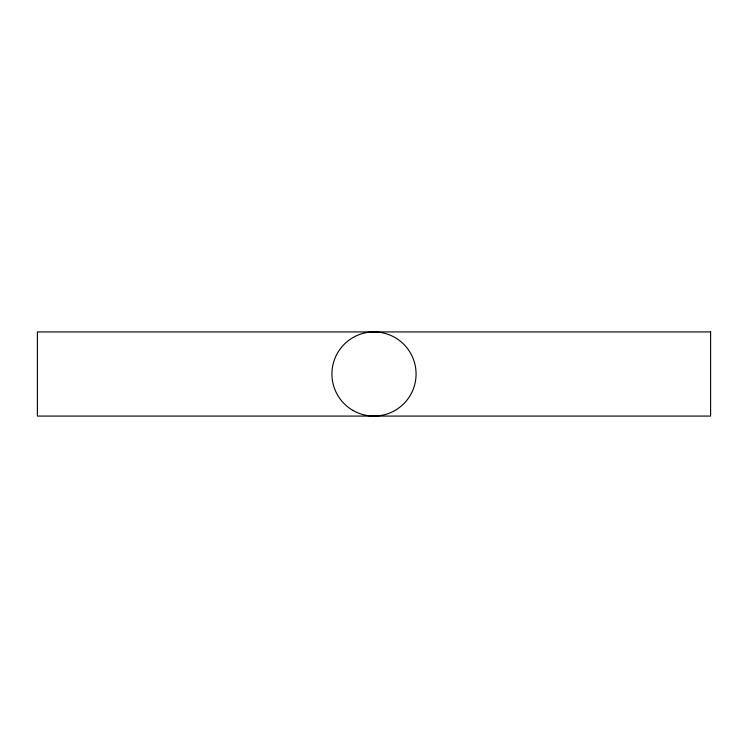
<?xml version="1.0" encoding="UTF-8"?>
<svg xmlns="http://www.w3.org/2000/svg" width="748" height="748" viewBox="0 0 748 748"><rect width="100%" height="100%" fill="white"/><g stroke="black" fill="none" stroke-linecap="round" stroke-linejoin="round"><path stroke-width="1.12" d="M710.6 331.925L37.4 331.925L37.4 416.075L710.6 416.075L710.6 331.925M352.963 410.437A42.075 42.075 0 0 0 416.075 374A42.075 42.075 0 0 0 352.963 337.563A42.075 42.075 0 0 0 352.963 410.437"/></g></svg>
